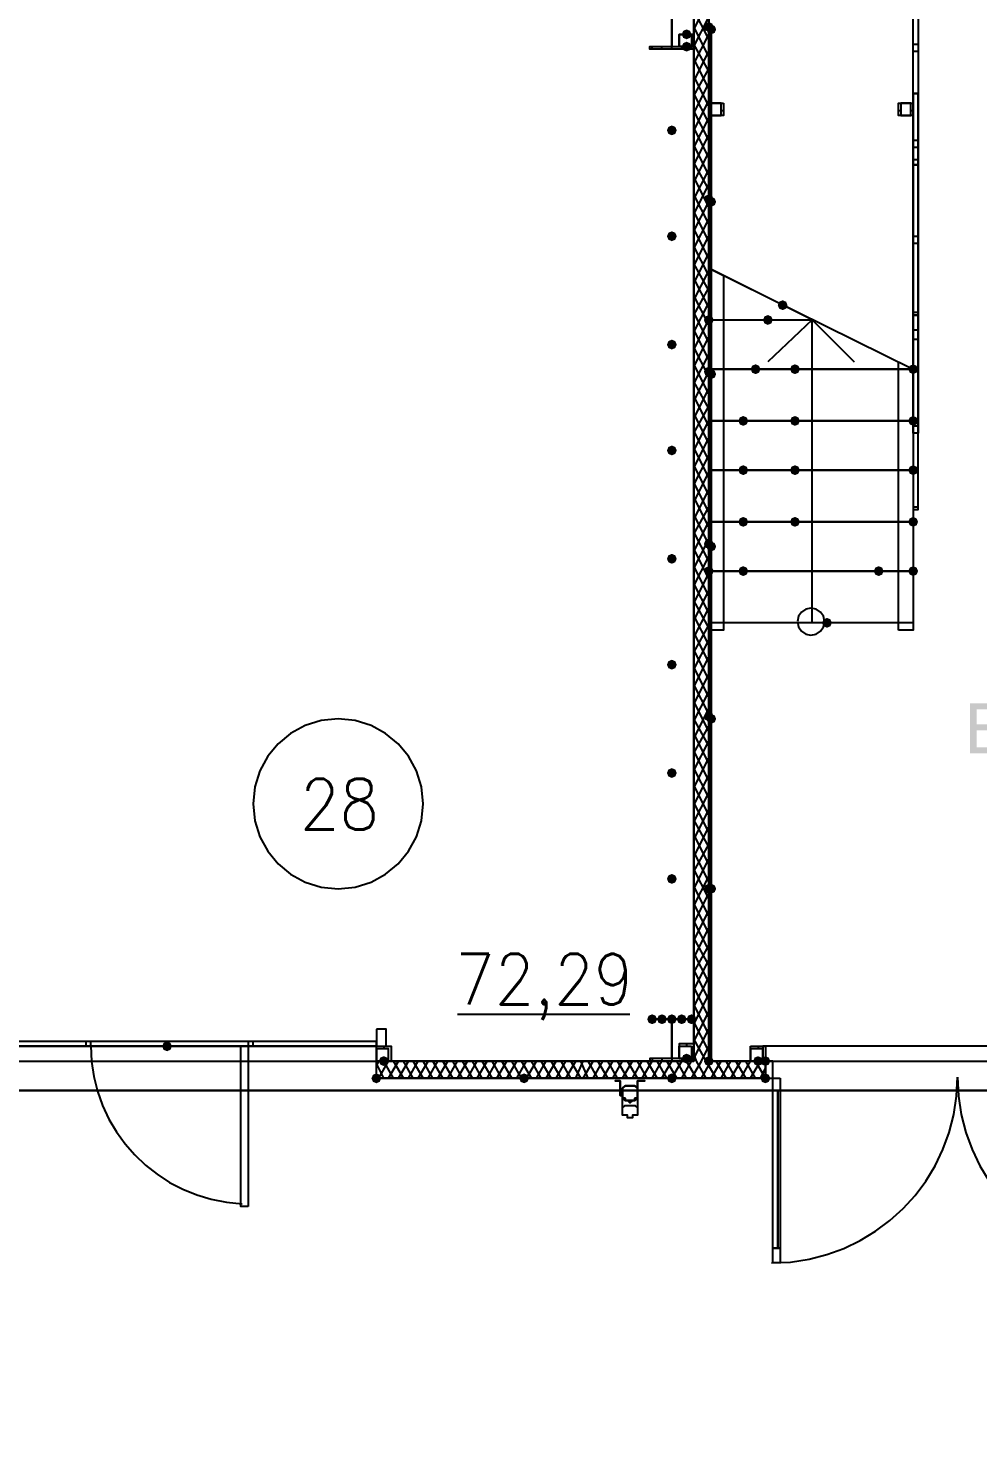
# Model space of a CAD drawing. Header units: millimetres. Extents: x 0 to 420, y 0 to 297.
# Drawn here: x 227.1 to 243.43, y 99.06 to 123.3 of the extents above; entities that cross this region are included whole.
import ezdxf

# ---------------------------------------------------------------- set-up
doc = ezdxf.new("R2010")
doc.units = ezdxf.units.MM
doc.layers.get('0').update_dxf_attribs({"linetype": 'CONTINUOUS'})
doc.styles.get("Standard").update_dxf_attribs({"font": 'STANDARD'})

msp = doc.modelspace()

# ---------------------------------------------------------------- hatches: boundary and pattern name
at = {"true_color": 0x0000fe}
for points in [[(238.887, 123.317), (238.862129, 123.257204), (238.802333, 123.232333), (238.742538, 123.257204), (238.717667, 123.317), (238.742537, 123.376796), (238.802333, 123.401667), (238.862129, 123.376796)], [(238.929333, 123.274667), (238.904463, 123.214871), (238.844667, 123.19), (238.784871, 123.214871), (238.76, 123.274667), (238.784871, 123.334462), (238.844667, 123.359333), (238.904462, 123.334463)], [(238.929333, 123.274667), (238.904463, 123.214871), (238.844667, 123.19), (238.784871, 123.214871), (238.76, 123.274667), (238.784871, 123.334462), (238.844667, 123.359333), (238.904462, 123.334463)], [(238.887, 120.353667), (238.862129, 120.293871), (238.802333, 120.269), (238.742538, 120.293871), (238.717667, 120.353667), (238.742537, 120.413462), (238.802333, 120.438333), (238.862129, 120.413463)], [(238.929333, 120.311333), (238.904463, 120.251537), (238.844667, 120.226667), (238.784871, 120.251537), (238.76, 120.311333), (238.784871, 120.371129), (238.844667, 120.396), (238.904462, 120.371129)], [(240.157, 118.533333), (240.132129, 118.473537), (240.072333, 118.448667), (240.012538, 118.473537), (239.987667, 118.533333), (240.012537, 118.593129), (240.072333, 118.618), (240.132129, 118.593129)], [(238.887, 118.279333), (238.862129, 118.219537), (238.802333, 118.194667), (238.742538, 118.219537), (238.717667, 118.279333), (238.742537, 118.339129), (238.802333, 118.364), (238.862129, 118.339129)], [(239.903, 118.279333), (239.878129, 118.219537), (239.818333, 118.194667), (239.758537, 118.219537), (239.733667, 118.279333), (239.758537, 118.339129), (239.818333, 118.364), (239.878129, 118.339129)], [(238.887, 117.390333), (238.862129, 117.330537), (238.802333, 117.305667), (238.742538, 117.330537), (238.717667, 117.390333), (238.742537, 117.450129), (238.802333, 117.475), (238.862129, 117.450129)], [(238.929333, 117.348), (238.904463, 117.288204), (238.844667, 117.263333), (238.784871, 117.288204), (238.76, 117.348), (238.784871, 117.407796), (238.844667, 117.432667), (238.904462, 117.407796)], [(239.691333, 117.432667), (239.666462, 117.372871), (239.606667, 117.348), (239.546871, 117.372871), (239.522, 117.432667), (239.546871, 117.492462), (239.606667, 117.517333), (239.666462, 117.492463)], [(240.368667, 117.432667), (240.343796, 117.372871), (240.284, 117.348), (240.224204, 117.372871), (240.199333, 117.432667), (240.224204, 117.492462), (240.284, 117.517333), (240.343796, 117.492463)], [(242.400667, 117.432667), (242.375796, 117.372871), (242.316, 117.348), (242.256204, 117.372871), (242.231333, 117.432667), (242.256204, 117.492462), (242.316, 117.517333), (242.375796, 117.492463)], [(242.400667, 117.432667), (242.375796, 117.372871), (242.316, 117.348), (242.256204, 117.372871), (242.231333, 117.432667), (242.256204, 117.492462), (242.316, 117.517333), (242.375796, 117.492463)], [(239.479667, 116.543667), (239.454796, 116.483871), (239.395, 116.459), (239.335204, 116.483871), (239.310333, 116.543667), (239.335204, 116.603462), (239.395, 116.628333), (239.454796, 116.603463)], [(240.368667, 116.543667), (240.343796, 116.483871), (240.284, 116.459), (240.224204, 116.483871), (240.199333, 116.543667), (240.224204, 116.603462), (240.284, 116.628333), (240.343796, 116.603463)], [(242.400667, 116.543667), (242.375796, 116.483871), (242.316, 116.459), (242.256204, 116.483871), (242.231333, 116.543667), (242.256204, 116.603462), (242.316, 116.628333), (242.375796, 116.603463)], [(242.400667, 116.543667), (242.375796, 116.483871), (242.316, 116.459), (242.256204, 116.483871), (242.231333, 116.543667), (242.256204, 116.603462), (242.316, 116.628333), (242.375796, 116.603463)], [(239.479667, 115.697), (239.454796, 115.637204), (239.395, 115.612333), (239.335204, 115.637204), (239.310333, 115.697), (239.335204, 115.756796), (239.395, 115.781667), (239.454796, 115.756796)], [(240.368667, 115.697), (240.343796, 115.637204), (240.284, 115.612333), (240.224204, 115.637204), (240.199333, 115.697), (240.224204, 115.756796), (240.284, 115.781667), (240.343796, 115.756796)], [(242.400667, 115.697), (242.375796, 115.637204), (242.316, 115.612333), (242.256204, 115.637204), (242.231333, 115.697), (242.256204, 115.756796), (242.316, 115.781667), (242.375796, 115.756796)], [(242.400667, 115.697), (242.375796, 115.637204), (242.316, 115.612333), (242.256204, 115.637204), (242.231333, 115.697), (242.256204, 115.756796), (242.316, 115.781667), (242.375796, 115.756796)], [(239.479667, 114.808), (239.454796, 114.748204), (239.395, 114.723333), (239.335204, 114.748204), (239.310333, 114.808), (239.335204, 114.867796), (239.395, 114.892667), (239.454796, 114.867796)], [(240.368667, 114.808), (240.343796, 114.748204), (240.284, 114.723333), (240.224204, 114.748204), (240.199333, 114.808), (240.224204, 114.867796), (240.284, 114.892667), (240.343796, 114.867796)], [(242.400667, 114.808), (242.375796, 114.748204), (242.316, 114.723333), (242.256204, 114.748204), (242.231333, 114.808), (242.256204, 114.867796), (242.316, 114.892667), (242.375796, 114.867796)], [(242.400667, 114.808), (242.375796, 114.748204), (242.316, 114.723333), (242.256204, 114.748204), (242.231333, 114.808), (242.256204, 114.867796), (242.316, 114.892667), (242.375796, 114.867796)], [(238.887, 114.427), (238.862129, 114.367204), (238.802333, 114.342333), (238.742538, 114.367204), (238.717667, 114.427), (238.742537, 114.486796), (238.802333, 114.511667), (238.862129, 114.486796)], [(238.929333, 114.384667), (238.904463, 114.324871), (238.844667, 114.3), (238.784871, 114.324871), (238.76, 114.384667), (238.784871, 114.444462), (238.844667, 114.469333), (238.904462, 114.444463)], [(238.887, 113.961333), (238.862129, 113.901537), (238.802333, 113.876667), (238.742538, 113.901537), (238.717667, 113.961333), (238.742537, 114.021129), (238.802333, 114.046), (238.862129, 114.021129)], [(239.479667, 113.961333), (239.454796, 113.901537), (239.395, 113.876667), (239.335204, 113.901537), (239.310333, 113.961333), (239.335204, 114.021129), (239.395, 114.046), (239.454796, 114.021129)], [(241.808, 113.961333), (241.783129, 113.901537), (241.723333, 113.876667), (241.663537, 113.901537), (241.638667, 113.961333), (241.663537, 114.021129), (241.723333, 114.046), (241.783129, 114.021129)], [(242.400667, 113.961333), (242.375796, 113.901537), (242.316, 113.876667), (242.256204, 113.901537), (242.231333, 113.961333), (242.256204, 114.021129), (242.316, 114.046), (242.375796, 114.021129)], [(242.400667, 113.961333), (242.375796, 113.901537), (242.316, 113.876667), (242.256204, 113.901537), (242.231333, 113.961333), (242.256204, 114.021129), (242.316, 114.046), (242.375796, 114.021129)], [(240.919, 113.072333), (240.894129, 113.012537), (240.834333, 112.987667), (240.774538, 113.012537), (240.749667, 113.072333), (240.774537, 113.132129), (240.834333, 113.157), (240.894129, 113.132129)], [(238.887, 111.463667), (238.862129, 111.403871), (238.802333, 111.379), (238.742538, 111.403871), (238.717667, 111.463667), (238.742537, 111.523462), (238.802333, 111.548333), (238.862129, 111.523463)], [(238.929333, 111.421333), (238.904463, 111.361538), (238.844667, 111.336667), (238.784871, 111.361538), (238.76, 111.421333), (238.784871, 111.481129), (238.844667, 111.506), (238.904462, 111.481129)], [(238.887, 108.500333), (238.862129, 108.440538), (238.802333, 108.415667), (238.742538, 108.440538), (238.717667, 108.500333), (238.742537, 108.560129), (238.802333, 108.585), (238.862129, 108.560129)], [(238.929333, 108.500333), (238.904463, 108.440538), (238.844667, 108.415667), (238.784871, 108.440538), (238.76, 108.500333), (238.784871, 108.560129), (238.844667, 108.585), (238.904462, 108.560129)], [(238.887, 105.537), (238.862129, 105.477204), (238.802333, 105.452333), (238.742538, 105.477204), (238.717667, 105.537), (238.742537, 105.596796), (238.802333, 105.621667), (238.862129, 105.596796)], [(233.172, 105.240667), (233.147129, 105.180871), (233.087333, 105.156), (233.027537, 105.180871), (233.002667, 105.240667), (233.027537, 105.300462), (233.087333, 105.325333), (233.147129, 105.300463)], [(235.712, 105.240667), (235.687129, 105.180871), (235.627333, 105.156), (235.567537, 105.180871), (235.542667, 105.240667), (235.567537, 105.300462), (235.627333, 105.325333), (235.687129, 105.300463)], [(235.712, 105.240667), (235.687129, 105.180871), (235.627333, 105.156), (235.567537, 105.180871), (235.542667, 105.240667), (235.567537, 105.300462), (235.627333, 105.325333), (235.687129, 105.300463)], [(238.252, 105.240667), (238.227129, 105.180871), (238.167333, 105.156), (238.107537, 105.180871), (238.082667, 105.240667), (238.107537, 105.300462), (238.167333, 105.325333), (238.227129, 105.300463)], [(238.252, 105.240667), (238.227129, 105.180871), (238.167333, 105.156), (238.107537, 105.180871), (238.082667, 105.240667), (238.107537, 105.300462), (238.167333, 105.325333), (238.227129, 105.300463)], [(238.252, 105.240667), (238.227129, 105.180871), (238.167333, 105.156), (238.107537, 105.180871), (238.082667, 105.240667), (238.107537, 105.300462), (238.167333, 105.325333), (238.227129, 105.300463)], [(239.860667, 105.240667), (239.835796, 105.180871), (239.776, 105.156), (239.716204, 105.180871), (239.691333, 105.240667), (239.716204, 105.300462), (239.776, 105.325333), (239.835796, 105.300463)]]:
    msp.add_hatch(color=0, dxfattribs=at).paths.add_polyline_path(points, flags=0)
at = {"true_color": 0x000007}
for points in [[(238.506, 123.19), (238.481129, 123.130204), (238.421333, 123.105333), (238.361538, 123.130204), (238.336667, 123.19), (238.361537, 123.249796), (238.421333, 123.274667), (238.481129, 123.249796)], [(238.506, 122.978333), (238.481129, 122.918538), (238.421333, 122.893667), (238.361538, 122.918538), (238.336667, 122.978333), (238.361537, 123.038129), (238.421333, 123.063), (238.481129, 123.038129)], [(238.252, 121.539), (238.227129, 121.479204), (238.167333, 121.454333), (238.107537, 121.479204), (238.082667, 121.539), (238.107537, 121.598796), (238.167333, 121.623667), (238.227129, 121.598796)], [(238.252, 119.718667), (238.227129, 119.658871), (238.167333, 119.634), (238.107537, 119.658871), (238.082667, 119.718667), (238.107537, 119.778462), (238.167333, 119.803333), (238.227129, 119.778463)], [(238.252, 117.856), (238.227129, 117.796204), (238.167333, 117.771333), (238.107537, 117.796204), (238.082667, 117.856), (238.107537, 117.915796), (238.167333, 117.940667), (238.227129, 117.915796)], [(238.252, 116.035667), (238.227129, 115.975871), (238.167333, 115.951), (238.107537, 115.975871), (238.082667, 116.035667), (238.107537, 116.095462), (238.167333, 116.120333), (238.227129, 116.095463)], [(238.252, 114.173), (238.227129, 114.113204), (238.167333, 114.088333), (238.107537, 114.113204), (238.082667, 114.173), (238.107537, 114.232796), (238.167333, 114.257667), (238.227129, 114.232796)], [(238.252, 112.352667), (238.227129, 112.292871), (238.167333, 112.268), (238.107537, 112.292871), (238.082667, 112.352667), (238.107537, 112.412462), (238.167333, 112.437333), (238.227129, 112.412463)], [(238.252, 110.49), (238.227129, 110.430204), (238.167333, 110.405333), (238.107537, 110.430204), (238.082667, 110.49), (238.107537, 110.549796), (238.167333, 110.574667), (238.227129, 110.549796)], [(238.252, 108.669667), (238.227129, 108.609871), (238.167333, 108.585), (238.107537, 108.609871), (238.082667, 108.669667), (238.107537, 108.729462), (238.167333, 108.754333), (238.227129, 108.729463)], [(237.913333, 106.256667), (237.888463, 106.196871), (237.828667, 106.172), (237.768871, 106.196871), (237.744, 106.256667), (237.768871, 106.316462), (237.828667, 106.341333), (237.888462, 106.316463)], [(238.082667, 106.256667), (238.057796, 106.196871), (237.998, 106.172), (237.938204, 106.196871), (237.913333, 106.256667), (237.938204, 106.316462), (237.998, 106.341333), (238.057796, 106.316463)], [(238.252, 106.256667), (238.227129, 106.196871), (238.167333, 106.172), (238.107537, 106.196871), (238.082667, 106.256667), (238.107537, 106.316462), (238.167333, 106.341333), (238.227129, 106.316463)], [(238.421333, 106.256667), (238.396463, 106.196871), (238.336667, 106.172), (238.276871, 106.196871), (238.252, 106.256667), (238.276871, 106.316462), (238.336667, 106.341333), (238.396462, 106.316463)], [(238.590667, 106.256667), (238.565796, 106.196871), (238.506, 106.172), (238.446204, 106.196871), (238.421333, 106.256667), (238.446204, 106.316462), (238.506, 106.341333), (238.565796, 106.316463)], [(229.573667, 105.791), (229.548796, 105.731204), (229.489, 105.706333), (229.429204, 105.731204), (229.404333, 105.791), (229.429204, 105.850796), (229.489, 105.875667), (229.548796, 105.850796)], [(229.573667, 105.791), (229.548796, 105.731204), (229.489, 105.706333), (229.429204, 105.731204), (229.404333, 105.791), (229.429204, 105.850796), (229.489, 105.875667), (229.548796, 105.850796)], [(233.299, 105.537), (233.274129, 105.477204), (233.214333, 105.452333), (233.154538, 105.477204), (233.129667, 105.537), (233.154537, 105.596796), (233.214333, 105.621667), (233.274129, 105.596796)], [(238.506, 105.579333), (238.481129, 105.519537), (238.421333, 105.494667), (238.361538, 105.519537), (238.336667, 105.579333), (238.361537, 105.639129), (238.421333, 105.664), (238.481129, 105.639129)], [(239.733667, 105.537), (239.708796, 105.477204), (239.649, 105.452333), (239.589204, 105.477204), (239.564333, 105.537), (239.589204, 105.596796), (239.649, 105.621667), (239.708796, 105.596796)], [(239.860667, 105.537), (239.835796, 105.477204), (239.776, 105.452333), (239.716204, 105.477204), (239.691333, 105.537), (239.716204, 105.596796), (239.776, 105.621667), (239.835796, 105.596796)]]:
    msp.add_hatch(color=0, dxfattribs=at).paths.add_polyline_path(points, flags=0)
h = msp.add_hatch(color=0, dxfattribs=at)
h.paths.add_polyline_path([(238.844667, 123.274667), (238.802333, 123.274667), (238.844667, 105.537)], flags=0)
h.paths.add_polyline_path([(238.802333, 123.274667), (238.844667, 105.537), (238.802333, 105.537)], flags=0)
h = msp.add_hatch(color=0, dxfattribs=at)
h.paths.add_polyline_path([(243.292643, 110.828667), (243.292643, 111.68746), (243.615104, 111.68746), (243.703436, 111.680845), (243.772752, 111.661002), (243.865907, 111.581076), (243.899531, 111.467525), (243.869766, 111.363897), (243.779366, 111.285624), (243.848337, 111.254343), (243.899531, 111.207352), (243.930813, 111.147545), (243.941424, 111.077816), (243.915516, 110.965368), (243.852678, 110.885442), (243.75842, 110.842998), (243.620065, 110.828667)], flags=0)
h.paths.add_polyline_path([(243.406745, 111.326414), (243.591953, 111.326414), (243.65679, 111.328895), (243.700543, 111.336336), (243.765586, 111.379331), (243.787635, 111.454296), (243.76724, 111.529261), (243.708811, 111.57391), (243.657134, 111.582867), (243.578173, 111.586036), (243.406745, 111.586036)], flags=0)
h.paths.add_polyline_path([(243.406745, 110.93009), (243.620065, 110.93009), (243.697786, 110.933949), (243.76283, 110.957651), (243.806376, 111.005056), (243.823464, 111.077816), (243.798659, 111.161049), (243.730308, 111.210659), (243.677047, 111.221339), (243.605182, 111.22499), (243.406745, 111.22499)], flags=0)
h = msp.add_hatch(color=0, dxfattribs=at)
h.paths.add_polyline_path([(233.087333, 105.240667), (238.167333, 105.240667)], flags=0)
h.paths.add_polyline_path([(238.167333, 105.240667), (233.087333, 105.240667)], flags=0)
h = msp.add_hatch(color=0, dxfattribs=at)
h.paths.add_polyline_path([(238.167333, 105.240667), (239.776, 105.240667)], flags=0)
h.paths.add_polyline_path([(239.776, 105.240667), (238.167333, 105.240667)], flags=0)

# ---------------------------------------------------------------- linework, layer by layer
at = {"color": 0, "true_color": 0x000007}
for points in [[(103.970667, 105.029), (389.763, 105.029), (389.763, 222.715667), (103.970667, 222.715667)], [(220.937667, 105.537), (238.548333, 105.537), (238.548333, 140.038667), (234.315, 140.038667), (221.149333, 140.038667), (220.937667, 140.038667)], [(242.400667, 116.332), (242.316, 116.332), (242.316, 124.079), (242.400667, 124.079)], [(238.548333, 122.936), (237.786333, 122.936), (237.786333, 122.978333), (238.167333, 122.978333), (238.167333, 123.613333), (237.786333, 123.613333), (237.786333, 123.655667), (238.548333, 123.655667), (238.548333, 123.613333), (238.167333, 123.613333), (238.167333, 122.978333), (238.548333, 122.978333)], [(238.548333, 123.19), (238.294333, 123.19), (238.294333, 122.978333), (238.548333, 122.978333)], [(238.506, 123.19), (238.506, 122.978333), (238.294333, 122.978333), (238.294333, 123.19)], [(238.844667, 123.274667), (238.802333, 123.274667), (238.844667, 105.537)], [(238.802333, 123.274667), (238.844667, 105.537), (238.802333, 105.537)], [(238.844667, 105.537), (238.844667, 123.274667), (238.802333, 123.274667), (238.802333, 105.537)], [(238.844667, 105.537), (238.844667, 123.274667), (238.802333, 123.274667), (238.802333, 105.537)], [(239.056333, 122.004667), (239.056333, 121.793), (238.802333, 121.793), (238.802333, 122.004667)], [(239.014, 122.004667), (238.844667, 122.004667), (238.844667, 121.793), (239.014, 121.793)], [(242.316, 122.004667), (242.316, 121.793), (242.062, 121.793), (242.062, 122.004667)], [(242.273667, 122.004667), (242.104333, 122.004667), (242.104333, 121.793), (242.273667, 121.793)], [(242.400667, 120.946333), (242.316, 120.946333)], [(238.802333, 119.168333), (238.802333, 118.279333), (240.580333, 118.279333)], [(242.400667, 118.364), (242.316, 118.364)], [(238.802333, 117.432667), (242.316, 117.432667), (242.316, 116.543667), (238.802333, 116.543667)], [(238.802333, 116.543667), (242.316, 116.543667), (242.316, 115.697), (238.802333, 115.697)], [(238.802333, 115.697), (242.316, 115.697), (242.316, 114.808), (238.802333, 114.808)], [(242.316, 115.062), (242.316, 115.019667), (242.400667, 115.019667), (242.400667, 115.062)], [(238.802333, 114.808), (242.316, 114.808), (242.316, 113.961333), (238.802333, 113.961333)], [(238.802333, 113.961333), (242.316, 113.961333), (242.316, 113.072333), (238.802333, 113.072333)], [(238.548333, 106.256667), (237.786333, 106.256667), (238.167333, 106.256667), (238.167333, 105.579333), (237.786333, 105.579333), (237.786333, 105.537), (238.548333, 105.537), (238.548333, 105.579333), (238.167333, 105.579333), (238.167333, 106.256667)], [(233.087333, 106.087333), (233.087333, 105.791), (233.256667, 105.791), (233.256667, 106.087333)], [(225.848333, 105.791), (233.087333, 105.791), (233.087333, 105.875667), (225.848333, 105.875667)], [(228.092, 105.791), (228.176667, 105.791), (228.176667, 105.875667), (228.092, 105.875667)], [(230.886, 103.039333), (230.759, 103.039333), (230.759, 105.791), (230.886, 105.791)], [(230.886, 105.791), (230.970667, 105.791), (230.970667, 105.875667), (230.886, 105.875667)], [(233.087333, 105.791), (233.341333, 105.791), (233.341333, 105.537), (233.087333, 105.537)], [(233.087333, 105.748667), (233.087333, 105.537), (233.299, 105.537), (233.299, 105.748667)], [(238.548333, 105.833333), (238.294333, 105.833333), (238.294333, 105.579333), (238.548333, 105.579333)], [(238.506, 105.791), (238.506, 105.579333), (238.294333, 105.579333), (238.294333, 105.791)], [(239.522, 105.791), (239.776, 105.791), (239.776, 105.537), (239.522, 105.537)], [(239.522, 105.748667), (239.522, 105.537), (239.733667, 105.537), (239.733667, 105.748667)], [(239.776, 105.537), (239.776, 105.240667), (239.903, 105.240667), (239.903, 105.537)], [(239.776, 105.537), (239.776, 105.240667)], [(233.087333, 105.240667), (238.167333, 105.240667)], [(238.167333, 105.240667), (233.087333, 105.240667)], [(233.087333, 105.240667), (238.167333, 105.240667)], [(233.087333, 105.240667), (238.167333, 105.240667)], [(237.701667, 105.198333), (237.574667, 105.198333), (237.574667, 104.986667), (237.574667, 104.944333), (237.574667, 104.902), (237.532333, 104.859667), (237.49, 104.859667), (237.447667, 104.817333), (237.405333, 104.859667), (237.363, 104.859667), (237.320667, 104.902), (237.320667, 104.944333), (237.278333, 104.944333), (237.278333, 104.986667), (237.278333, 105.198333), (237.193667, 105.198333), (237.278333, 105.198333), (237.278333, 104.986667), (237.320667, 104.944333), (237.320667, 104.902), (237.363, 104.902), (237.363, 104.859667), (237.405333, 104.859667), (237.447667, 104.859667), (237.49, 104.859667), (237.532333, 104.859667), (237.532333, 104.902), (237.574667, 104.902), (237.574667, 104.944333), (237.574667, 104.986667), (237.574667, 105.198333), (237.701667, 105.198333), (237.574667, 105.198333), (237.574667, 104.986667), (237.574667, 104.944333), (237.574667, 104.902), (237.532333, 104.859667), (237.49, 104.859667), (237.447667, 104.817333), (237.405333, 104.859667), (237.363, 104.859667), (237.320667, 104.902), (237.320667, 104.944333), (237.278333, 104.944333), (237.278333, 104.986667), (237.278333, 105.198333), (237.193667, 105.198333), (237.278333, 105.198333), (237.278333, 104.986667), (237.320667, 104.944333), (237.320667, 104.902), (237.363, 104.902), (237.363, 104.859667), (237.405333, 104.859667), (237.447667, 104.859667), (237.49, 104.859667), (237.532333, 104.859667), (237.532333, 104.902), (237.574667, 104.902), (237.574667, 104.944333), (237.574667, 104.986667), (237.574667, 105.198333), (237.701667, 105.198333), (237.574667, 105.198333), (237.574667, 104.986667), (237.574667, 104.944333), (237.574667, 104.902), (237.532333, 104.902), (237.532333, 104.859667), (237.49, 104.859667), (237.447667, 104.859667), (237.405333, 104.859667), (237.363, 104.859667), (237.363, 104.902), (237.320667, 104.902), (237.320667, 104.944333), (237.278333, 104.986667), (237.278333, 105.198333), (237.193667, 105.198333), (237.278333, 105.198333), (237.278333, 104.986667), (237.278333, 104.944333), (237.320667, 104.944333), (237.320667, 104.902), (237.363, 104.859667), (237.405333, 104.859667), (237.447667, 104.817333), (237.49, 104.859667), (237.532333, 104.859667), (237.574667, 104.902), (237.574667, 104.944333), (237.574667, 104.986667), (237.574667, 105.198333)], [(238.167333, 105.240667), (239.776, 105.240667)], [(239.776, 105.240667), (238.167333, 105.240667)], [(239.776, 105.240667), (238.167333, 105.240667)], [(239.776, 105.240667), (238.167333, 105.240667)], [(240.03, 105.240667), (240.03, 105.029), (239.903, 105.029), (239.903, 105.240667)], [(116.078, 96.435333), (377.655667, 96.435333), (377.655667, 105.029), (116.078, 105.029)], [(237.574667, 104.986667), (237.574667, 105.029), (237.574667, 105.071333), (237.532333, 105.113667), (237.49, 105.113667), (237.447667, 105.113667), (237.405333, 105.113667), (237.363, 105.113667), (237.320667, 105.071333), (237.320667, 105.029), (237.320667, 104.986667), (237.320667, 104.944333), (237.320667, 104.902), (237.363, 104.902), (237.363, 104.859667), (237.405333, 104.859667), (237.447667, 104.859667), (237.49, 104.859667), (237.532333, 104.859667), (237.532333, 104.902), (237.574667, 104.902), (237.574667, 104.944333), (237.574667, 104.986667), (237.574667, 104.944333), (237.574667, 104.902), (237.532333, 104.902), (237.532333, 104.859667), (237.49, 104.859667), (237.447667, 104.859667), (237.405333, 104.859667), (237.363, 104.859667), (237.363, 104.902), (237.320667, 104.902), (237.320667, 104.944333), (237.320667, 104.986667), (237.320667, 105.029), (237.320667, 105.071333), (237.363, 105.113667), (237.405333, 105.113667), (237.447667, 105.113667), (237.49, 105.113667), (237.532333, 105.113667), (237.574667, 105.071333), (237.574667, 105.029)], [(237.320667, 104.986667), (237.320667, 105.029), (237.320667, 105.071333), (237.363, 105.113667), (237.405333, 105.113667), (237.447667, 105.113667), (237.49, 105.113667), (237.532333, 105.113667), (237.574667, 105.071333), (237.574667, 105.029), (237.574667, 104.986667), (237.574667, 104.944333), (237.574667, 104.902), (237.532333, 104.902), (237.532333, 104.859667), (237.49, 104.859667), (237.447667, 104.859667), (237.405333, 104.859667), (237.363, 104.859667), (237.363, 104.902), (237.320667, 104.902), (237.320667, 104.944333)], [(239.903, 102.319667), (239.903, 105.029), (239.987667, 105.029), (239.987667, 102.319667)], [(239.987667, 102.319667), (239.987667, 105.029), (240.03, 105.029), (240.03, 102.319667)], [(237.574667, 104.690333), (237.574667, 104.648), (237.574667, 104.605667), (237.532333, 104.605667), (237.49, 104.605667), (237.49, 104.563333), (237.447667, 104.563333), (237.405333, 104.563333), (237.405333, 104.605667), (237.363, 104.605667), (237.320667, 104.605667), (237.320667, 104.648), (237.320667, 104.690333), (237.320667, 104.732667), (237.363, 104.775), (237.405333, 104.775), (237.447667, 104.775), (237.49, 104.775), (237.532333, 104.775), (237.574667, 104.732667)], [(239.903, 102.065667), (239.903, 102.319667), (240.03, 102.319667), (240.03, 102.065667)]]:
    msp.add_lwpolyline(points, close=True, dxfattribs=at)
for points in [[(238.548333, 140.038667), (238.548333, 105.537)], [(238.802333, 105.537), (238.802333, 140.038667)], [(242.316, 122.174), (242.316, 123.994333)], [(242.316, 123.994333), (242.400667, 123.994333), (242.400667, 122.174), (242.316, 122.174)], [(238.167333, 122.936), (238.167333, 123.655667)], [(238.548333, 123.274667), (238.802333, 123.782667)], [(238.802333, 123.105333), (238.548333, 123.613333)], [(238.548333, 122.978333), (238.802333, 123.486333)], [(238.802333, 122.809), (238.548333, 123.317)], [(238.548333, 122.682), (238.802333, 123.19)], [(238.844667, 105.537), (238.844667, 123.274667), (238.844667, 105.537), (238.802333, 123.274667)], [(237.828667, 122.936), (237.828667, 122.978333)], [(237.998, 122.936), (237.998, 122.978333)], [(238.336667, 122.936), (238.336667, 122.978333)], [(238.506, 122.936), (238.506, 122.978333)], [(238.802333, 122.555), (238.548333, 123.020667)], [(238.548333, 122.385667), (238.802333, 122.893667)], [(242.316, 123.020667), (242.400667, 123.020667)], [(242.400667, 122.893667), (242.316, 122.893667)], [(238.802333, 122.258667), (238.548333, 122.766667)], [(238.548333, 122.131667), (238.802333, 122.597333)], [(238.802333, 121.962333), (238.548333, 122.470333)], [(238.548333, 121.835333), (238.802333, 122.343333)], [(238.802333, 121.666), (238.548333, 122.174)], [(242.316, 122.174), (242.400667, 122.174)], [(242.400667, 115.019667), (242.400667, 122.174), (242.316, 122.174), (242.316, 115.019667)], [(242.400667, 122.174), (242.316, 122.174)], [(238.548333, 121.539), (238.802333, 122.047)], [(238.802333, 121.369667), (238.548333, 121.877667)], [(238.548333, 121.242667), (238.802333, 121.750667)], [(238.844667, 121.877667), (238.802333, 121.877667)], [(239.056333, 121.877667), (239.014, 121.877667)], [(242.104333, 121.877667), (242.062, 121.877667)], [(242.316, 121.877667), (242.273667, 121.877667)], [(238.802333, 121.073333), (238.548333, 121.581333)], [(238.548333, 120.946333), (238.802333, 121.454333)], [(238.802333, 120.777), (238.548333, 121.285)], [(242.316, 121.369667), (242.400667, 121.369667)], [(242.400667, 121.242667), (242.316, 121.242667)], [(238.548333, 120.65), (238.802333, 121.158)], [(238.802333, 120.523), (238.548333, 120.988667)], [(242.400667, 121.031), (242.316, 121.031)], [(242.400667, 121.031), (242.316, 121.031)], [(242.400667, 121.031), (242.316, 121.031)], [(242.316, 120.946333), (242.400667, 120.946333)], [(238.548333, 120.353667), (238.802333, 120.861667)], [(238.802333, 120.226667), (238.548333, 120.734667)], [(238.548333, 120.099667), (238.802333, 120.607667)], [(238.802333, 119.930333), (238.548333, 120.438333)], [(238.548333, 119.803333), (238.802333, 120.311333)], [(238.802333, 119.634), (238.548333, 120.142)], [(238.548333, 119.507), (238.802333, 120.015)], [(238.802333, 119.337667), (238.548333, 119.845667)], [(238.548333, 119.210667), (238.802333, 119.718667)], [(238.802333, 119.041333), (238.548333, 119.549333)], [(242.316, 119.718667), (242.400667, 119.718667)], [(242.400667, 119.591667), (242.316, 119.591667)], [(238.548333, 118.914333), (238.802333, 119.422333)], [(238.802333, 118.787333), (238.548333, 119.253)], [(238.548333, 118.618), (238.802333, 119.126)], [(238.802333, 118.491), (238.548333, 118.999)], [(238.802333, 112.945333), (238.802333, 113.072333), (238.802333, 119.168333)], [(238.802333, 118.279333), (238.802333, 119.168333), (242.316, 117.432667)], [(239.056333, 119.041333), (239.056333, 113.072333), (239.056333, 112.945333), (238.802333, 112.945333)], [(238.548333, 118.364), (238.802333, 118.829667)], [(238.802333, 118.194667), (238.548333, 118.702667)], [(238.548333, 118.067667), (238.802333, 118.575667)], [(238.802333, 117.898333), (238.548333, 118.406333)], [(238.548333, 117.771333), (238.802333, 118.279333)], [(238.802333, 118.279333), (240.580333, 118.279333)], [(242.316, 117.432667), (238.802333, 117.432667), (238.802333, 118.279333), (240.580333, 118.279333)], [(240.580333, 118.279333), (239.818333, 117.559667)], [(240.580333, 113.072333), (240.580333, 113.961333), (240.580333, 118.279333), (241.3, 117.559667)], [(242.400667, 118.406333), (242.316, 118.406333)], [(242.400667, 118.406333), (242.316, 118.406333)], [(238.802333, 117.602), (238.548333, 118.11)], [(242.316, 118.11), (242.400667, 118.11)], [(238.548333, 117.475), (238.802333, 117.983)], [(238.802333, 117.305667), (238.548333, 117.813667)], [(242.400667, 117.940667), (242.316, 117.940667)], [(238.548333, 117.178667), (238.802333, 117.686667)], [(242.062, 112.945333), (242.062, 113.072333), (242.062, 117.559667)], [(238.802333, 117.009333), (238.548333, 117.517333)], [(238.548333, 116.882333), (238.802333, 117.390333)], [(238.802333, 117.432667), (242.316, 117.432667)], [(242.316, 117.432667), (242.316, 113.072333), (242.316, 112.945333), (242.062, 112.945333)], [(238.802333, 116.755333), (238.548333, 117.221)], [(238.548333, 116.586), (238.802333, 117.094)], [(238.802333, 116.459), (238.548333, 116.967)], [(238.548333, 116.332), (238.802333, 116.797667)], [(238.802333, 116.162667), (238.548333, 116.670667)], [(238.548333, 116.035667), (238.802333, 116.543667)], [(238.802333, 115.866333), (238.548333, 116.374333)], [(238.802333, 116.543667), (242.316, 116.543667)], [(242.316, 116.459), (242.400667, 116.459)], [(238.548333, 115.739333), (238.802333, 116.247333)], [(238.802333, 115.57), (238.548333, 116.078)], [(238.548333, 115.443), (238.802333, 115.951)], [(238.802333, 115.273667), (238.548333, 115.781667)], [(238.548333, 115.146667), (238.802333, 115.654667)], [(238.802333, 115.697), (242.316, 115.697)], [(238.802333, 114.977333), (238.548333, 115.485333)], [(238.548333, 114.850333), (238.802333, 115.358333)], [(238.802333, 114.723333), (238.548333, 115.231333)], [(238.548333, 114.596333), (238.802333, 115.062)], [(238.802333, 114.427), (238.548333, 114.935)], [(238.548333, 114.3), (238.802333, 114.808)], [(238.802333, 114.130667), (238.548333, 114.638667)], [(238.802333, 114.808), (242.316, 114.808)], [(238.548333, 114.003667), (238.802333, 114.511667)], [(238.802333, 113.834333), (238.548333, 114.342333)], [(238.548333, 113.707333), (238.802333, 114.215333)], [(238.802333, 113.538), (238.548333, 114.046)], [(238.548333, 113.411), (238.802333, 113.919)], [(242.316, 113.961333), (238.802333, 113.961333)], [(238.802333, 113.961333), (242.316, 113.961333)], [(238.802333, 113.241667), (238.548333, 113.749667)], [(238.548333, 113.114667), (238.802333, 113.622667)], [(238.802333, 112.987667), (238.548333, 113.453333)], [(238.548333, 112.818333), (238.802333, 113.326333)], [(238.802333, 112.691333), (238.548333, 113.199333)], [(240.792, 113.093544), (240.773685, 113.18417), (240.723773, 113.25817), (240.649755, 113.308053), (240.559122, 113.326333), (240.468496, 113.308019), (240.394497, 113.258106), (240.344613, 113.184088), (240.326333, 113.093456)], [(238.548333, 112.564333), (238.802333, 113.03)], [(240.326333, 113.093456), (240.344648, 113.00283), (240.39456, 112.92883), (240.468578, 112.878947), (240.559211, 112.860667), (240.649837, 112.878981), (240.723836, 112.928894), (240.77372, 113.002912), (240.792, 113.093544)], [(238.802333, 112.395), (238.548333, 112.903)], [(238.548333, 112.268), (238.802333, 112.776)], [(238.802333, 112.098667), (238.548333, 112.606667)], [(238.548333, 111.971667), (238.802333, 112.479667)], [(238.802333, 111.802333), (238.548333, 112.310333)], [(238.548333, 111.675333), (238.802333, 112.183333)], [(238.802333, 111.506), (238.548333, 112.014)], [(238.548333, 111.379), (238.802333, 111.887)], [(238.802333, 111.209667), (238.548333, 111.717667)], [(238.548333, 111.082667), (238.802333, 111.590667)], [(233.891667, 109.960833), (233.861995, 110.255175), (233.776893, 110.529326), (233.642236, 110.777413), (233.463896, 110.993563), (233.247746, 111.171903), (232.999659, 111.30656), (232.725508, 111.391661), (232.431167, 111.421333), (232.136825, 111.391661), (231.862674, 111.30656), (231.614587, 111.171903), (231.398437, 110.993563), (231.220097, 110.777413), (231.08544, 110.529326), (231.000339, 110.255175), (230.970667, 109.960833)], [(238.802333, 110.955667), (238.548333, 111.421333)], [(238.548333, 110.828667), (238.802333, 111.294333)], [(238.802333, 110.659333), (238.548333, 111.167333)], [(238.548333, 110.532333), (238.802333, 111.040333)], [(238.802333, 110.363), (238.548333, 110.871)], [(238.548333, 110.236), (238.802333, 110.744)], [(238.802333, 110.066667), (238.548333, 110.574667)], [(238.548333, 109.939667), (238.802333, 110.447667)], [(238.802333, 109.770333), (238.548333, 110.278333)], [(238.548333, 109.643333), (238.802333, 110.151333)], [(230.970667, 109.960833), (231.000339, 109.666492), (231.08544, 109.392341), (231.220097, 109.144254), (231.398437, 108.928104), (231.614587, 108.749764), (231.862674, 108.615107), (232.136825, 108.530005), (232.431167, 108.500333), (232.725508, 108.530005), (232.999659, 108.615107), (233.247746, 108.749764), (233.463896, 108.928104), (233.642236, 109.144254), (233.776893, 109.392341), (233.861995, 109.666492), (233.891667, 109.960833)], [(238.802333, 109.474), (238.548333, 109.982)], [(238.548333, 109.347), (238.802333, 109.855)], [(238.802333, 109.22), (238.548333, 109.685667)], [(238.548333, 109.050667), (238.802333, 109.558667)], [(238.802333, 108.923667), (238.548333, 109.431667)], [(238.548333, 108.796667), (238.802333, 109.262333)], [(238.802333, 108.627333), (238.548333, 109.135333)], [(238.548333, 108.500333), (238.802333, 109.008333)], [(238.802333, 108.331), (238.548333, 108.839)], [(238.548333, 108.204), (238.802333, 108.712)], [(238.802333, 108.034667), (238.548333, 108.542667)], [(238.548333, 107.907667), (238.802333, 108.415667)], [(238.802333, 107.738333), (238.548333, 108.246333)], [(238.548333, 107.611333), (238.802333, 108.119333)], [(238.802333, 107.442), (238.548333, 107.95)], [(238.548333, 107.315), (238.802333, 107.823)], [(238.802333, 107.188), (238.548333, 107.653667)], [(238.548333, 107.061), (238.802333, 107.526667)], [(238.802333, 106.891667), (238.548333, 107.399667)], [(238.548333, 106.764667), (238.802333, 107.272667)], [(238.802333, 106.595333), (238.548333, 107.103333)], [(238.548333, 106.468333), (238.802333, 106.976333)], [(238.802333, 106.299), (238.548333, 106.807)], [(238.548333, 106.172), (238.802333, 106.68)], [(238.802333, 106.002667), (238.548333, 106.510667)], [(234.484333, 106.341333), (237.447667, 106.341333)], [(238.167333, 106.256667), (238.167333, 105.537)], [(238.548333, 105.875667), (238.802333, 106.383667)], [(238.802333, 105.706333), (238.548333, 106.214333)], [(238.548333, 105.579333), (238.802333, 106.087333)], [(238.76, 105.537), (238.548333, 105.918)], [(229.489, 105.791), (225.848333, 105.791), (225.848333, 105.664)], [(228.176686, 105.801957), (228.190846, 105.532564), (228.230476, 105.27052), (228.29436, 105.017095), (228.381283, 104.773558), (228.490028, 104.54118), (228.619378, 104.32123), (228.768119, 104.114979), (228.935033, 103.923696), (229.118906, 103.748652), (229.31852, 103.591116), (229.532659, 103.452358), (229.760108, 103.333648), (229.999651, 103.236257), (230.250071, 103.161454), (230.510152, 103.110509), (230.778679, 103.084691)], [(233.087333, 105.664), (233.087333, 105.791), (229.489, 105.791)], [(233.214333, 105.791), (233.214333, 105.748667)], [(238.421333, 105.833333), (238.421333, 105.791)], [(238.675333, 105.537), (238.802333, 105.791)], [(239.649, 105.791), (239.649, 105.748667)], [(243.078, 105.791), (239.733667, 105.791), (239.733667, 105.664)], [(246.422333, 105.664), (246.422333, 105.791), (243.078, 105.791)], [(225.848333, 105.664), (225.848333, 105.537), (229.489, 105.537)], [(229.489, 105.537), (233.087333, 105.537), (233.087333, 105.664)], [(233.087333, 105.452333), (233.129667, 105.537)], [(233.087333, 105.240667), (233.087333, 105.537)], [(233.087333, 105.240667), (233.087333, 105.537)], [(233.214333, 105.240667), (233.087333, 105.494667)], [(233.129667, 105.240667), (233.299, 105.537)], [(233.383667, 105.240667), (233.214333, 105.537)], [(238.548333, 105.537), (233.256667, 105.537)], [(233.299, 105.240667), (233.468333, 105.537)], [(233.553, 105.240667), (233.383667, 105.537)], [(233.468333, 105.240667), (233.637667, 105.537)], [(233.722333, 105.240667), (233.553, 105.537)], [(233.637667, 105.240667), (233.807, 105.537)], [(233.891667, 105.240667), (233.722333, 105.537)], [(233.807, 105.240667), (233.976333, 105.537)], [(234.061, 105.240667), (233.891667, 105.537)], [(233.976333, 105.240667), (234.145667, 105.537)], [(234.230333, 105.240667), (234.061, 105.537)], [(234.145667, 105.240667), (234.315, 105.537)], [(234.399667, 105.240667), (234.230333, 105.537)], [(234.315, 105.240667), (234.484333, 105.537)], [(234.569, 105.240667), (234.399667, 105.537)], [(234.484333, 105.240667), (234.653667, 105.537)], [(234.738333, 105.240667), (234.569, 105.537)], [(234.653667, 105.240667), (234.823, 105.537)], [(234.907667, 105.240667), (234.738333, 105.537)], [(234.823, 105.240667), (234.992333, 105.537)], [(235.077, 105.240667), (234.907667, 105.537)], [(234.992333, 105.240667), (235.161667, 105.537)], [(235.246333, 105.240667), (235.077, 105.537)], [(235.161667, 105.240667), (235.331, 105.537)], [(235.415667, 105.240667), (235.246333, 105.537)], [(235.331, 105.240667), (235.500333, 105.537)], [(235.585, 105.240667), (235.415667, 105.537)], [(235.500333, 105.240667), (235.669667, 105.537)], [(235.754333, 105.240667), (235.585, 105.537)], [(235.669667, 105.240667), (235.839, 105.537)], [(235.923667, 105.240667), (235.754333, 105.537)], [(235.839, 105.240667), (236.008333, 105.537)], [(236.093, 105.240667), (235.923667, 105.537)], [(236.008333, 105.240667), (236.177667, 105.537)], [(236.262333, 105.240667), (236.093, 105.537)], [(236.177667, 105.240667), (236.347, 105.537)], [(236.431667, 105.240667), (236.262333, 105.537)], [(236.347, 105.240667), (236.516333, 105.537)], [(236.601, 105.240667), (236.431667, 105.537)], [(236.516333, 105.240667), (236.643333, 105.537)], [(236.728, 105.240667), (236.601, 105.537)], [(236.643333, 105.240667), (236.812667, 105.537)], [(236.897333, 105.240667), (236.728, 105.537)], [(236.812667, 105.240667), (236.982, 105.537)], [(237.066667, 105.240667), (236.897333, 105.537)], [(236.982, 105.240667), (237.151333, 105.537)], [(237.236, 105.240667), (237.066667, 105.537)], [(237.151333, 105.240667), (237.320667, 105.537)], [(237.405333, 105.240667), (237.236, 105.537)], [(237.320667, 105.240667), (237.49, 105.537)], [(237.574667, 105.240667), (237.405333, 105.537)], [(237.49, 105.240667), (237.659333, 105.537)], [(237.744, 105.240667), (237.574667, 105.537)], [(237.659333, 105.240667), (237.828667, 105.537)], [(237.913333, 105.240667), (237.744, 105.537)], [(237.828667, 105.579333), (237.828667, 105.537)], [(237.828667, 105.240667), (237.998, 105.537)], [(238.082667, 105.240667), (237.913333, 105.537)], [(237.998, 105.579333), (237.998, 105.537)], [(237.998, 105.240667), (238.167333, 105.537)], [(238.252, 105.240667), (238.082667, 105.537)], [(238.167333, 105.240667), (238.336667, 105.537)], [(238.421333, 105.240667), (238.252, 105.537)], [(238.336667, 105.579333), (238.336667, 105.537)], [(238.336667, 105.240667), (238.506, 105.537)], [(238.590667, 105.240667), (238.421333, 105.537)], [(238.506, 105.579333), (238.506, 105.537)], [(238.506, 105.240667), (238.675333, 105.537)], [(238.590667, 105.537), (238.548333, 105.664)], [(238.76, 105.240667), (238.590667, 105.537)], [(238.675333, 105.240667), (238.844667, 105.537)], [(238.929333, 105.240667), (238.76, 105.537)], [(239.776, 105.537), (238.802333, 105.537)], [(238.844667, 105.240667), (239.014, 105.537)], [(239.098667, 105.240667), (238.929333, 105.537)], [(239.014, 105.240667), (239.183333, 105.537)], [(239.268, 105.240667), (239.098667, 105.537)], [(239.183333, 105.240667), (239.352667, 105.537)], [(239.437333, 105.240667), (239.268, 105.537)], [(239.352667, 105.240667), (239.522, 105.537)], [(239.606667, 105.240667), (239.437333, 105.537)], [(239.522, 105.240667), (239.691333, 105.537)], [(239.776, 105.240667), (239.606667, 105.537)], [(239.733667, 105.664), (239.733667, 105.537), (243.078, 105.537)], [(239.776, 105.240667), (239.776, 105.537)], [(243.078, 105.537), (246.422333, 105.537), (246.422333, 105.664)], [(233.087333, 105.240667), (238.167333, 105.240667), (233.087333, 105.240667), (238.167333, 105.240667)], [(233.087333, 105.240667), (239.776, 105.240667)], [(239.776, 105.240667), (238.167333, 105.240667), (239.776, 105.240667), (238.167333, 105.240667)], [(239.691333, 105.240667), (239.776, 105.41)], [(239.881833, 102.065667), (240.208623, 102.082168), (240.525972, 102.130601), (240.832276, 102.20936), (241.125926, 102.316837), (241.405316, 102.451427), (241.668841, 102.611522), (241.914892, 102.795516), (242.141864, 103.001802), (242.348151, 103.228775), (242.532145, 103.474826), (242.69224, 103.73835), (242.826829, 104.017741), (242.934307, 104.311391), (243.013065, 104.617694), (243.061499, 104.935044), (243.078, 105.261833)], [(243.078, 105.261833), (243.094501, 104.935044), (243.142935, 104.617694), (243.221693, 104.311391), (243.329171, 104.017741), (243.46376, 103.73835), (243.623855, 103.474826), (243.807849, 103.228775), (244.014136, 103.001802), (244.241108, 102.795516), (244.487159, 102.611522), (244.750684, 102.451427), (245.030074, 102.316837), (245.323724, 102.20936), (245.630028, 102.130601), (245.947377, 102.082168), (246.274167, 102.065667)], [(237.320667, 104.690333), (237.320667, 104.986667)], [(237.574667, 104.986667), (237.574667, 104.690333)], [(239.987667, 102.319667), (239.987667, 105.029)]]:
    msp.add_lwpolyline(points, dxfattribs=at)
at = {"color": 0, "true_color": 0x000008}
msp.add_lwpolyline([(238.802333, 105.537), (254.889, 105.537), (254.889, 140.038667), (242.316, 140.038667), (242.316, 131.106333), (238.802333, 131.106333)], close=True, dxfattribs=at)

# ---------------------------------------------------------------- texts
at = {"color": 0, "true_color": 0x000007, "char_height": 0.872032, "attachment_point": 1}
for s, insert, width in [('28', (231.775, 110.388362), 1.06581688), ('72,29', (234.442003, 107.382706), 2.76143456)]:
    msp.add_mtext(s, dxfattribs=dict(at, insert=insert, width=width))

doc.saveas('drawing.dxf')
